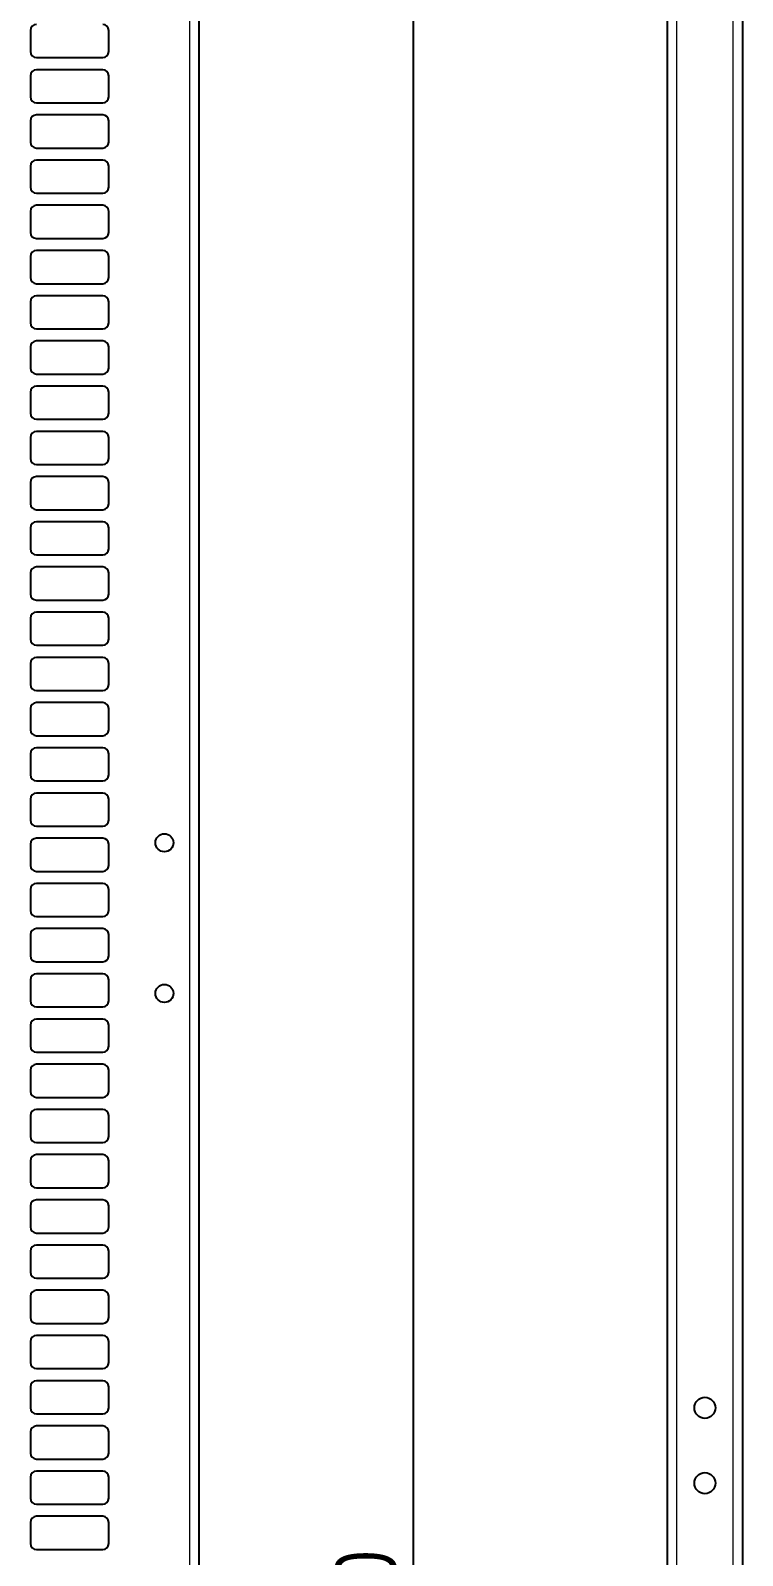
# Model space of a CAD drawing. Header units: millimetres. Extents: x -827 to 1057, y -90 to 1990.
# Drawn here: x -92 to 144, y 985 to 1491 of the extents above; entities that cross this region are included whole.
import ezdxf

# ---------------------------------------------------------------- set-up
doc = ezdxf.new("R2010")
doc.units = ezdxf.units.MM
doc.layers.add('FORMAT', color=7, linetype='Continuous')
doc.styles.add('SLDTEXTSTYLE0', font='TXT', dxfattribs={"width": 0.75})
doc.dimstyles.new('SLDDIMSTYLE0', dxfattribs={"dimtxt": 20, "dimasz": 10, "dimexe": 0, "dimexo": 0.0625, "dimgap": 5, "dimtad": 2, "dimdec": 1, "dimrnd": 1e-09, "dimzin": 12, "dimdsep": 46, "dimtxsty": 'SLDTEXTSTYLE0', "dimsah": 1, "dimcen": 0.09, "dimadec": 0, "dimazin": 3, "dimtfac": 1, "dimtofl": 0, "dimtmove": 0, "dimatfit": 3, "dimfxl": 0, "dimfrac": 2, "dimtolj": 1, "dimtzin": 12, "dimarcsym": 0})

# ---------------------------------------------------------------- blocks, each defined once
blk = doc.blocks.new('_D_2')
at = {"layer": 'FORMAT'}
for p, q in [((-47.54, 1721.47), (36.1, 1721.47)), ((35.1, 1721.47), (35.1, 221.47)), ((-47.54, 221.47), (36.1, 221.47))]:
    blk.add_line(p, q, dxfattribs=at)
for points in [[(35.1, 1721.47), (33.57, 1711.47), (36.64, 1711.47)], [(35.1, 221.47), (36.64, 231.47), (33.57, 231.47)]]:
    blk.add_solid(points, dxfattribs=at)
at = {"layer": 'FORMAT', "insert": (9.32, 941.92), "char_height": 20, "attachment_point": 1, "rotation": 90, "style": 'SLDTEXTSTYLE0'}
blk.add_mtext('1500', dxfattribs=at)

msp = doc.modelspace()

# ---------------------------------------------------------------- linework, layer by layer
at = {"color": 8, "linetype": 'Continuous', "lineweight": 18}
for p, q in [((-39.15, 129.97), (-39.15, 1812.97)), ((122.54, 1812.97), (122.54, 153.6)), ((141.34, 138.45), (141.34, 1812.97))]:
    msp.add_line(p, q, dxfattribs=at)
at = {"color": 7, "linetype": 'Continuous', "lineweight": 25}
for p, q in [((-36.05, 129.97), (-36.05, 1812.97)), ((144.44, 1812.97), (144.44, 141.35)), ((119.44, 1783.77), (119.44, 148.97)), ((-92.05, 1490.97), (-92.05, 1483.97)), ((-66.05, 1483.97), (-66.05, 1490.97)), ((-90.05, 1481.97), (-68.05, 1481.97)), ((-68.05, 1477.97), (-90.05, 1477.97)), ((-92.05, 1475.97), (-92.05, 1468.97)), ((-66.05, 1468.97), (-66.05, 1475.97)), ((-90.05, 1466.97), (-68.05, 1466.97)), ((-68.05, 1462.97), (-90.05, 1462.97)), ((-92.05, 1460.97), (-92.05, 1453.97)), ((-66.05, 1453.97), (-66.05, 1460.97)), ((-90.05, 1451.97), (-68.05, 1451.97)), ((-68.05, 1447.97), (-90.05, 1447.97)), ((-92.05, 1445.97), (-92.05, 1438.97)), ((-66.05, 1438.97), (-66.05, 1445.97)), ((-90.05, 1436.97), (-68.05, 1436.97)), ((-68.05, 1432.97), (-90.05, 1432.97)), ((-92.05, 1430.97), (-92.05, 1423.97)), ((-66.05, 1423.97), (-66.05, 1430.97)), ((-90.05, 1421.97), (-68.05, 1421.97)), ((-68.05, 1417.97), (-90.05, 1417.97)), ((-92.05, 1415.97), (-92.05, 1408.97)), ((-66.05, 1408.97), (-66.05, 1415.97)), ((-90.05, 1406.97), (-68.05, 1406.97)), ((-68.05, 1402.97), (-90.05, 1402.97)), ((-92.05, 1400.97), (-92.05, 1393.97)), ((-66.05, 1393.97), (-66.05, 1400.97)), ((-90.05, 1391.97), (-68.05, 1391.97)), ((-68.05, 1387.97), (-90.05, 1387.97)), ((-92.05, 1385.97), (-92.05, 1378.97)), ((-66.05, 1378.97), (-66.05, 1385.97)), ((-90.05, 1376.97), (-68.05, 1376.97)), ((-68.05, 1372.97), (-90.05, 1372.97)), ((-92.05, 1370.97), (-92.05, 1363.97)), ((-66.05, 1363.97), (-66.05, 1370.97)), ((-90.05, 1361.97), (-68.05, 1361.97)), ((-68.05, 1357.97), (-90.05, 1357.97)), ((-92.05, 1355.97), (-92.05, 1348.97)), ((-66.05, 1348.97), (-66.05, 1355.97)), ((-90.05, 1346.97), (-68.05, 1346.97)), ((-92.05, 1340.97), (-92.05, 1333.97)), ((-68.05, 1342.97), (-90.05, 1342.97)), ((-66.05, 1333.97), (-66.05, 1340.97)), ((-90.05, 1331.97), (-68.05, 1331.97)), ((-92.05, 1325.97), (-92.05, 1318.97)), ((-68.05, 1327.97), (-90.05, 1327.97)), ((-66.05, 1318.97), (-66.05, 1325.97)), ((-90.05, 1316.97), (-68.05, 1316.97)), ((-92.05, 1310.97), (-92.05, 1303.97)), ((-68.05, 1312.97), (-90.05, 1312.97)), ((-66.05, 1303.97), (-66.05, 1310.97)), ((-90.05, 1301.97), (-68.05, 1301.97)), ((-92.05, 1295.97), (-92.05, 1288.97)), ((-68.05, 1297.97), (-90.05, 1297.97)), ((-66.05, 1288.97), (-66.05, 1295.97)), ((-90.05, 1286.97), (-68.05, 1286.97)), ((-92.05, 1280.97), (-92.05, 1273.97)), ((-68.05, 1282.97), (-90.05, 1282.97)), ((-66.05, 1273.97), (-66.05, 1280.97)), ((-90.05, 1271.97), (-68.05, 1271.97)), ((-92.05, 1265.97), (-92.05, 1258.97)), ((-68.05, 1267.97), (-90.05, 1267.97)), ((-66.05, 1258.97), (-66.05, 1265.97)), ((-90.05, 1256.97), (-68.05, 1256.97)), ((-92.05, 1250.97), (-92.05, 1243.97)), ((-68.05, 1252.97), (-90.05, 1252.97)), ((-66.05, 1243.97), (-66.05, 1250.97)), ((-90.05, 1241.97), (-68.05, 1241.97)), ((-92.05, 1235.97), (-92.05, 1228.97)), ((-68.05, 1237.97), (-90.05, 1237.97)), ((-66.05, 1228.97), (-66.05, 1235.97)), ((-90.05, 1226.97), (-68.05, 1226.97)), ((-92.05, 1220.97), (-92.05, 1213.97)), ((-68.05, 1222.97), (-90.05, 1222.97)), ((-66.05, 1213.97), (-66.05, 1220.97)), ((-90.05, 1211.97), (-68.05, 1211.97)), ((-92.05, 1205.97), (-92.05, 1198.97)), ((-68.05, 1207.97), (-90.05, 1207.97)), ((-66.05, 1198.97), (-66.05, 1205.97)), ((-90.05, 1196.97), (-68.05, 1196.97)), ((-92.05, 1190.97), (-92.05, 1183.97)), ((-68.05, 1192.97), (-90.05, 1192.97)), ((-66.05, 1183.97), (-66.05, 1190.97)), ((-90.05, 1181.97), (-68.05, 1181.97)), ((-92.05, 1175.97), (-92.05, 1168.97)), ((-68.05, 1177.97), (-90.05, 1177.97)), ((-66.05, 1168.97), (-66.05, 1175.97)), ((-90.05, 1166.97), (-68.05, 1166.97)), ((-92.05, 1160.97), (-92.05, 1153.97)), ((-68.05, 1162.97), (-90.05, 1162.97)), ((-66.05, 1153.97), (-66.05, 1160.97)), ((-90.05, 1151.97), (-68.05, 1151.97)), ((-92.05, 1145.97), (-92.05, 1138.97)), ((-68.05, 1147.97), (-90.05, 1147.97)), ((-66.05, 1138.97), (-66.05, 1145.97)), ((-90.05, 1136.97), (-68.05, 1136.97)), ((-92.05, 1130.97), (-92.05, 1123.97)), ((-68.05, 1132.97), (-90.05, 1132.97)), ((-66.05, 1123.97), (-66.05, 1130.97)), ((-90.05, 1121.97), (-68.05, 1121.97)), ((-92.05, 1115.97), (-92.05, 1108.97)), ((-68.05, 1117.97), (-90.05, 1117.97)), ((-66.05, 1108.97), (-66.05, 1115.97)), ((-90.05, 1106.97), (-68.05, 1106.97)), ((-92.05, 1100.97), (-92.05, 1093.97)), ((-68.05, 1102.97), (-90.05, 1102.97)), ((-66.05, 1093.97), (-66.05, 1100.97)), ((-90.05, 1091.97), (-68.05, 1091.97)), ((-68.05, 1087.97), (-90.05, 1087.97)), ((-92.05, 1085.97), (-92.05, 1078.97)), ((-66.05, 1078.97), (-66.05, 1085.97)), ((-90.05, 1076.97), (-68.05, 1076.97)), ((-68.05, 1072.97), (-90.05, 1072.97)), ((-92.05, 1070.97), (-92.05, 1063.97)), ((-66.05, 1063.97), (-66.05, 1070.97)), ((-90.05, 1061.97), (-68.05, 1061.97)), ((-68.05, 1057.97), (-90.05, 1057.97)), ((-92.05, 1055.97), (-92.05, 1048.97)), ((-66.05, 1048.97), (-66.05, 1055.97)), ((-90.05, 1046.97), (-68.05, 1046.97)), ((-68.05, 1042.97), (-90.05, 1042.97)), ((-92.05, 1040.97), (-92.05, 1033.97)), ((-66.05, 1033.97), (-66.05, 1040.97)), ((-90.05, 1031.97), (-68.05, 1031.97)), ((-68.05, 1027.97), (-90.05, 1027.97)), ((-92.05, 1025.97), (-92.05, 1018.97)), ((-66.05, 1018.97), (-66.05, 1025.97)), ((-90.05, 1016.97), (-68.05, 1016.97)), ((-68.05, 1012.97), (-90.05, 1012.97)), ((-92.05, 1010.97), (-92.05, 1003.97)), ((-66.05, 1003.97), (-66.05, 1010.97)), ((-90.05, 1001.97), (-68.05, 1001.97)), ((-68.05, 997.97), (-90.05, 997.97)), ((-92.05, 995.97), (-92.05, 988.97)), ((-66.05, 988.97), (-66.05, 995.97)), ((-90.05, 986.97), (-68.05, 986.97))]:
    msp.add_line(p, q, dxfattribs=at)
for centre, radius in [((-47.55, 1221.47), 3), ((-47.55, 1171.47), 3), ((131.94, 1033.97), 3.5), ((131.94, 1008.97), 3.5)]:
    msp.add_circle(centre, radius, dxfattribs=at)
for centre, start, end in [((-90.05, 1490.97), 90, 180), ((-68.05, 1490.97), 0, 90), ((-90.05, 1483.97), 180, 270), ((-68.05, 1483.97), 270, 0), ((-90.05, 1475.97), 90, 180), ((-68.05, 1475.97), 0, 90), ((-90.05, 1468.97), 180, 270), ((-68.05, 1468.97), 270, 0), ((-90.05, 1460.97), 90, 180), ((-68.05, 1460.97), 0, 90), ((-90.05, 1453.97), 180, 270), ((-68.05, 1453.97), 270, 0), ((-90.05, 1445.97), 90, 180), ((-68.05, 1445.97), 0, 90), ((-90.05, 1438.97), 180, 270), ((-68.05, 1438.97), 270, 0), ((-90.05, 1430.97), 90, 180), ((-68.05, 1430.97), 0, 90), ((-90.05, 1423.97), 180, 270), ((-68.05, 1423.97), 270, 0), ((-90.05, 1415.97), 90, 180), ((-68.05, 1415.97), 0, 90), ((-90.05, 1408.97), 180, 270), ((-68.05, 1408.97), 270, 0), ((-90.05, 1400.97), 90, 180), ((-68.05, 1400.97), 0, 90), ((-90.05, 1393.97), 180, 270), ((-68.05, 1393.97), 270, 0), ((-90.05, 1385.97), 90, 180), ((-68.05, 1385.97), 0, 90), ((-90.05, 1378.97), 180, 270), ((-68.05, 1378.97), 270, 0), ((-90.05, 1370.97), 90, 180), ((-68.05, 1370.97), 0, 90), ((-90.05, 1363.97), 180, 270), ((-68.05, 1363.97), 270, 0), ((-90.05, 1355.97), 90, 180), ((-68.05, 1355.97), 0, 90), ((-90.05, 1348.97), 180, 270), ((-68.05, 1348.97), 270, 0), ((-90.05, 1340.97), 90, 180), ((-68.05, 1340.97), 0, 90), ((-90.05, 1333.97), 180, 270), ((-68.05, 1333.97), 270, 0), ((-90.05, 1325.97), 90, 180), ((-68.05, 1325.97), 0, 90), ((-90.05, 1318.97), 180, 270), ((-68.05, 1318.97), 270, 0), ((-90.05, 1310.97), 90, 180), ((-68.05, 1310.97), 0, 90), ((-90.05, 1303.97), 180, 270), ((-68.05, 1303.97), 270, 0), ((-90.05, 1295.97), 90, 180), ((-68.05, 1295.97), 0, 90), ((-90.05, 1288.97), 180, 270), ((-68.05, 1288.97), 270, 0), ((-90.05, 1280.97), 90, 180), ((-68.05, 1280.97), 0, 90), ((-90.05, 1273.97), 180, 270), ((-68.05, 1273.97), 270, 0), ((-90.05, 1265.97), 90, 180), ((-68.05, 1265.97), 0, 90), ((-90.05, 1258.97), 180, 270), ((-68.05, 1258.97), 270, 0), ((-90.05, 1250.97), 90, 180), ((-68.05, 1250.97), 0, 90), ((-90.05, 1243.97), 180, 270), ((-68.05, 1243.97), 270, 0), ((-90.05, 1235.97), 90, 180), ((-68.05, 1235.97), 0, 90), ((-90.05, 1228.97), 180, 270), ((-68.05, 1228.97), 270, 0), ((-90.05, 1220.97), 90, 180), ((-68.05, 1220.97), 0, 90), ((-90.05, 1213.97), 180, 270), ((-68.05, 1213.97), 270, 0), ((-90.05, 1205.97), 90, 180), ((-68.05, 1205.97), 0, 90), ((-90.05, 1198.97), 180, 270), ((-68.05, 1198.97), 270, 0), ((-90.05, 1190.97), 90, 180), ((-68.05, 1190.97), 0, 90), ((-90.05, 1183.97), 180, 270), ((-68.05, 1183.97), 270, 0), ((-90.05, 1175.97), 90, 180), ((-68.05, 1175.97), 0, 90), ((-90.05, 1168.97), 180, 270), ((-68.05, 1168.97), 270, 0), ((-90.05, 1160.97), 90, 180), ((-68.05, 1160.97), 0, 90), ((-90.05, 1153.97), 180, 270), ((-68.05, 1153.97), 270, 0), ((-90.05, 1145.97), 90, 180), ((-68.05, 1145.97), 0, 90), ((-90.05, 1138.97), 180, 270), ((-68.05, 1138.97), 270, 0), ((-90.05, 1130.97), 90, 180), ((-68.05, 1130.97), 0, 90), ((-90.05, 1123.97), 180, 270), ((-68.05, 1123.97), 270, 0), ((-90.05, 1115.97), 90, 180), ((-68.05, 1115.97), 0, 90), ((-90.05, 1108.97), 180, 270), ((-68.05, 1108.97), 270, 0), ((-90.05, 1100.97), 90, 180), ((-68.05, 1100.97), 0, 90), ((-90.05, 1093.97), 180, 270), ((-68.05, 1093.97), 270, 0), ((-90.05, 1085.97), 90, 180), ((-68.05, 1085.97), 0, 90), ((-90.05, 1078.97), 180, 270), ((-68.05, 1078.97), 270, 0), ((-90.05, 1070.97), 90, 180), ((-68.05, 1070.97), 0, 90), ((-90.05, 1063.97), 180, 270), ((-68.05, 1063.97), 270, 0), ((-90.05, 1055.97), 90, 180), ((-68.05, 1055.97), 0, 90), ((-90.05, 1048.97), 180, 270), ((-68.05, 1048.97), 270, 0), ((-90.05, 1040.97), 90, 180), ((-68.05, 1040.97), 0, 90), ((-90.05, 1033.97), 180, 270), ((-68.05, 1033.97), 270, 0), ((-90.05, 1025.97), 90, 180), ((-68.05, 1025.97), 0, 90), ((-90.05, 1018.97), 180, 270), ((-68.05, 1018.97), 270, 0), ((-90.05, 1010.97), 90, 180), ((-68.05, 1010.97), 0, 90), ((-90.05, 1003.97), 180, 270), ((-68.05, 1003.97), 270, 0), ((-90.05, 995.97), 90, 180), ((-68.05, 995.97), 0, 90), ((-90.05, 988.97), 180, 270), ((-68.05, 988.97), 270, 0)]:
    msp.add_arc(centre, 2, start, end, dxfattribs=at)

# ---------------------------------------------------------------- dimensions: what is measured, and where the dimension line sits
at = {"layer": 'FORMAT'}
dim = msp.add_linear_dim(base=(35.1, 221.47), p1=(-47.55, 1721.47), p2=(-47.55, 221.47), angle=90, dimstyle='SLDDIMSTYLE0', dxfattribs=at)
dim.commit()
dim.dimension.update_dxf_attribs({"geometry": '_D_2', "text_midpoint": (35.1, 971.47), "dimtype": 160})

doc.saveas('drawing.dxf')
